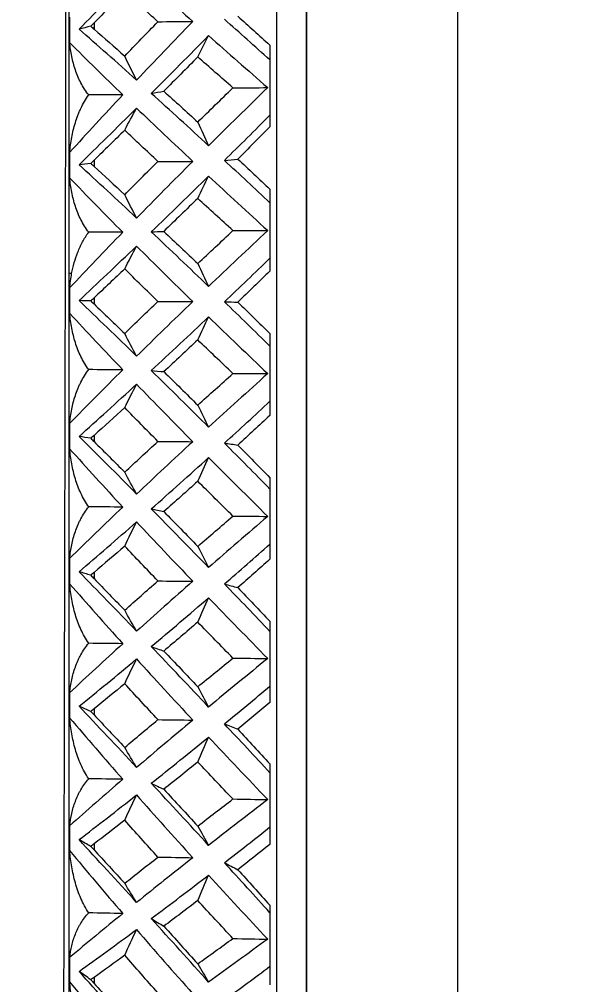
# Model space of a CAD drawing. Extents: x 541 to 1062, y 0 to 382.
# Drawn here: x 779.95 to 789.05, y 264.4 to 280.25 of the extents above; entities that cross this region are included whole.
import ezdxf

# ---------------------------------------------------------------- set-up
doc = ezdxf.new("R2010")
doc.units = 0
doc.header["$LTSCALE"] = 10
doc.header["$MEASUREMENT"] = 0
doc.header["$PDMODE"] = 3
doc.header["$PDSIZE"] = -10
doc.layers.get('0').update_dxf_attribs({"linetype": 'CONTINUOUS'})
doc.layers.get('DEFPOINTS').update_dxf_attribs({"linetype": 'CONTINUOUS'})
doc.layers.add('1', color=7, linetype='CONTINUOUS')
doc.styles.add('Daelim Dimension', font='')
doc.styles.get('Daelim Dimension').set_extended_font_data('NanumGothic')
doc.dimstyles.new('DEFAULT', dxfattribs={"dimscale": 2, "dimtxt": 2, "dimasz": 2, "dimexe": 0, "dimexo": 2, "dimgap": 1, "dimtad": 1, "dimdec": 1, "dimzin": 9, "dimdsep": 46, "dimtxsty": 'Daelim Dimension', "dimcen": 0.5, "dimclrd": 252, "dimclre": 252, "dimclrt": 3, "dimadec": 1, "dimazin": 0, "dimtfac": 1, "dimtdec": 1, "dimtix": 1, "dimtmove": 0, "dimatfit": 3, "dimfxl": 1, "dimtolj": 1, "dimtzin": 1, "dimlwd": 9, "dimlwe": 9, "dimarcsym": 0})

# ---------------------------------------------------------------- blocks, each defined once
blk = doc.blocks.new('*D9')
at = {"color": 5, "linetype": 'ByBlock', "lineweight": 9, "ltscale": 0.5, "transparency": 16777216}
for p, q in [((729.638, 97.539), (729.638, 341.221)), ((733.638, 341.221), (805.042, 341.221)), ((809.042, 265.765), (809.042, 341.221))]:
    blk.add_line(p, q, dxfattribs=at)
at = {"color": 5, "ltscale": 0.5, "transparency": 16777216}
for points in [[(733.638, 341.887), (733.638, 340.554), (729.638, 341.221)], [(805.042, 341.887), (805.042, 340.554), (809.042, 341.221)]]:
    blk.add_solid(points, dxfattribs=at)
at = {"layer": 'DEFPOINTS', "color": 0, "ltscale": 0.5, "transparency": 16777216}
for p in [(809.042, 341.221), (809.042, 261.765), (729.638, 93.539)]:
    blk.add_point(p, dxfattribs=at)
at = {"color": 7, "ltscale": 0.5, "transparency": 16777216, "insert": (769.34, 346.221), "char_height": 6, "attachment_point": 5, "style": 'Daelim Dimension'}
blk.add_mtext('\\A1;79.4', dxfattribs=at)

msp = doc.modelspace()

# ---------------------------------------------------------------- linework, layer by layer
at = {"layer": '1', "color": 7, "linetype": 'Continuous', "lineweight": 18}
for p, q in [((784.182, 321.427), (784.182, 230.722)), ((784.671, 321.427), (784.671, 243.767))]:
    msp.add_line(p, q, dxfattribs=at)
at = {"layer": '1', "color": 7, "linetype": 'Continuous', "lineweight": 13}
for p, q in [((781.183, 280.189), (781.183, 280.089)), ((781.183, 277.935), (781.183, 277.834)), ((780.815, 276.074), (780.771, 276.074)), ((781.183, 275.674), (781.183, 275.574)), ((781.183, 273.416), (781.183, 273.315)), ((781.183, 271.164), (781.183, 271.064)), ((781.183, 268.926), (781.183, 268.826)), ((781.183, 266.707), (781.183, 266.609)), ((781.183, 264.514), (781.183, 264.417))]:
    msp.add_line(p, q, dxfattribs=at)
msp.add_open_spline([(787.156, 241.147), (787.156, 241.819), (787.156, 242.524), (787.156, 244), (787.156, 244.772), (787.156, 246.385), (787.156, 247.225), (787.156, 248.976), (787.156, 249.886), (787.156, 251.776), (787.156, 252.755), (787.156, 254.781), (787.156, 255.828), (787.156, 257.987), (787.156, 259.098), (787.156, 261.381), (787.156, 262.552), (787.156, 264.948), (787.156, 266.173), (787.156, 268.668), (787.156, 269.938), (787.156, 272.513), (787.156, 273.819), (787.156, 276.454), (787.156, 277.783), (787.156, 280.454), (787.156, 281.795), (787.156, 284.475), (787.156, 285.814), (787.156, 288.476), (787.156, 289.799), (787.156, 292.414), (787.156, 293.707), (787.156, 296.248), (787.156, 297.496), (787.156, 299.937), (787.156, 301.128), (787.156, 303.443), (787.156, 304.567), (787.156, 306.736), (787.156, 307.781), (787.156, 309.786), (787.156, 310.746), (787.156, 312.574), (787.156, 313.442), (787.156, 315.083), (787.156, 315.856), (787.157, 317.307), (787.157, 317.983), (787.157, 319.241), (787.157, 319.822), (787.157, 320.89), (787.157, 321.377), (787.157, 322.261), (787.157, 322.657), (787.157, 323.365), (787.157, 323.676), (787.157, 324.218), (787.157, 324.449), (787.157, 324.836), (787.157, 324.992), (787.157, 325.238), (787.157, 325.327), (787.157, 325.443), (787.157, 325.47), (787.157, 325.47)], degree=3, knots=[0, 0, 0, 0, 0.03125, 0.03125, 0.0625, 0.0625, 0.09375, 0.09375, 0.125, 0.125, 0.15625, 0.15625, 0.1875, 0.1875, 0.21875, 0.21875, 0.25, 0.25, 0.28125, 0.28125, 0.3125, 0.3125, 0.34375, 0.34375, 0.375, 0.375, 0.40625, 0.40625, 0.4375, 0.4375, 0.46875, 0.46875, 0.5, 0.5, 0.53125, 0.53125, 0.5625, 0.5625, 0.59375, 0.59375, 0.625, 0.625, 0.65625, 0.65625, 0.6875, 0.6875, 0.71875, 0.71875, 0.75, 0.75, 0.78125, 0.78125, 0.8125, 0.8125, 0.84375, 0.84375, 0.875, 0.875, 0.90625, 0.90625, 0.9375, 0.9375, 0.96875, 0.96875, 1, 1, 1, 1], dxfattribs=at)
at = {"layer": '1', "color": 7, "linetype": 'Continuous', "lineweight": 18}
msp.add_rational_spline([(784.671, 243.621), (784.671, 277.589), (784.671, 321.97), (784.671, 321.97)], [1, 0.588455621576, 0.588455621576, 1], degree=3, dxfattribs=at)
for points, knots in [([(780.771, 318.44), (780.771, 318.44), (780.771, 318.167), (780.771, 317.085), (780.771, 316.276), (780.771, 314.154), (780.771, 312.84), (780.771, 309.759), (780.771, 307.992), (780.771, 304.07), (780.771, 301.917), (780.771, 297.306), (780.771, 294.849), (780.771, 289.725), (780.771, 287.059), (780.771, 281.62), (780.771, 278.847), (780.771, 276.074)], [0, 0, 0, 0, 0.125, 0.125, 0.25, 0.25, 0.375, 0.375, 0.5, 0.5, 0.625, 0.625, 0.75, 0.75, 0.875, 0.875, 1, 1, 1, 1]), ([(780.749, 295.973), (780.743, 293.212), (780.736, 290.254), (780.723, 284.227), (780.717, 281.137), (780.705, 274.803), (780.698, 271.679), (780.688, 267.065), (780.685, 265.536), (780.681, 263.269), (780.681, 262.52), (780.682, 261.407), (780.682, 261.038), (780.681, 260.306), (780.683, 259.939), (780.677, 259.583)], [0, 0, 0, 0, 0.25, 0.25, 0.5, 0.5, 0.75, 0.75, 0.875, 0.875, 0.9375, 0.9375, 0.96875, 0.96875, 1, 1, 1, 1]), ([(781.095, 279.007), (781.069, 279.038), (781.046, 279.071), (781.004, 279.138), (780.984, 279.171), (780.931, 279.275), (780.901, 279.346), (780.864, 279.455), (780.853, 279.492), (780.833, 279.566), (780.824, 279.603), (780.801, 279.716), (780.789, 279.791), (780.782, 279.867)], [0, 0, 0, 0, 0.125, 0.125, 0.25, 0.25, 0.5, 0.5, 0.625, 0.625, 0.75, 0.75, 1, 1, 1, 1]), ([(780.782, 278.062), (780.789, 278.145), (780.801, 278.228), (780.831, 278.391), (780.851, 278.472), (780.888, 278.591), (780.901, 278.631), (780.924, 278.69), (780.932, 278.709), (780.948, 278.748), (780.957, 278.767), (780.984, 278.825), (781.003, 278.862), (781.046, 278.936), (781.069, 278.972), (781.095, 279.007)], [0, 0, 0, 0, 0.25, 0.25, 0.5, 0.5, 0.625, 0.625, 0.6875, 0.6875, 0.75, 0.75, 0.875, 0.875, 1, 1, 1, 1]), ([(781.095, 276.752), (781.069, 276.785), (781.046, 276.819), (781.004, 276.888), (780.984, 276.923), (780.931, 277.031), (780.901, 277.105), (780.864, 277.218), (780.853, 277.257), (780.833, 277.333), (780.824, 277.372), (780.801, 277.489), (780.789, 277.567), (780.782, 277.646)], [0, 0, 0, 0, 0.125, 0.125, 0.25, 0.25, 0.5, 0.5, 0.625, 0.625, 0.75, 0.75, 1, 1, 1, 1]), ([(780.815, 276.075), (780.827, 276.135), (780.841, 276.194), (780.874, 276.312), (780.894, 276.369), (780.939, 276.483), (780.964, 276.539), (781.023, 276.648), (781.056, 276.701), (781.095, 276.752)], [0, 0, 0, 0, 0.25, 0.25, 0.5, 0.5, 0.75, 0.75, 1, 1, 1, 1]), ([(780.771, 276.074), (780.771, 273.302), (780.771, 270.529), (780.771, 265.09), (780.771, 262.424), (780.771, 257.3), (780.771, 254.843), (780.771, 250.232), (780.771, 248.078), (780.771, 244.157), (780.771, 242.39), (780.771, 239.309), (780.771, 237.995), (780.771, 235.873), (780.771, 235.064), (780.771, 233.983), (780.771, 233.71), (780.771, 233.709)], [0, 0, 0, 0, 0.12501, 0.12501, 0.25002, 0.25002, 0.37503, 0.37503, 0.50004, 0.50004, 0.625049, 0.625049, 0.750059, 0.750059, 0.875069, 0.875069, 1, 1, 1, 1]), ([(781.095, 274.496), (781.069, 274.53), (781.046, 274.565), (781.004, 274.637), (780.984, 274.673), (780.931, 274.784), (780.901, 274.861), (780.864, 274.978), (780.853, 275.018), (780.833, 275.097), (780.824, 275.137), (780.801, 275.258), (780.789, 275.339), (780.782, 275.421)], [0, 0, 0, 0, 0.125, 0.125, 0.25, 0.25, 0.5, 0.5, 0.625, 0.625, 0.75, 0.75, 1, 1, 1, 1]), ([(780.782, 273.612), (780.789, 273.69), (780.801, 273.768), (780.831, 273.921), (780.851, 273.996), (780.888, 274.108), (780.901, 274.145), (780.924, 274.2), (780.932, 274.218), (780.948, 274.254), (780.957, 274.272), (780.984, 274.326), (781.003, 274.361), (781.046, 274.43), (781.069, 274.463), (781.095, 274.496)], [0, 0, 0, 0, 0.25, 0.25, 0.5, 0.5, 0.625, 0.625, 0.6875, 0.6875, 0.75, 0.75, 0.875, 0.875, 1, 1, 1, 1]), ([(781.095, 272.244), (781.069, 272.279), (781.046, 272.315), (781.004, 272.389), (780.984, 272.427), (780.931, 272.541), (780.901, 272.62), (780.864, 272.741), (780.853, 272.782), (780.833, 272.864), (780.824, 272.905), (780.801, 273.029), (780.789, 273.113), (780.782, 273.197)], [0, 0, 0, 0, 0.125, 0.125, 0.25, 0.25, 0.5, 0.5, 0.625, 0.625, 0.75, 0.75, 1, 1, 1, 1]), ([(780.782, 271.395), (780.789, 271.47), (780.801, 271.544), (780.831, 271.691), (780.851, 271.764), (780.888, 271.871), (780.901, 271.907), (780.924, 271.959), (780.932, 271.977), (780.948, 272.012), (780.957, 272.029), (780.984, 272.081), (781.003, 272.114), (781.046, 272.18), (781.069, 272.212), (781.095, 272.244)], [0, 0, 0, 0, 0.25, 0.25, 0.5, 0.5, 0.625, 0.625, 0.6875, 0.6875, 0.75, 0.75, 0.875, 0.875, 1, 1, 1, 1]), ([(781.095, 270.002), (781.069, 270.038), (781.046, 270.076), (781.004, 270.152), (780.984, 270.19), (780.931, 270.308), (780.901, 270.389), (780.864, 270.513), (780.853, 270.555), (780.833, 270.639), (780.824, 270.682), (780.801, 270.809), (780.789, 270.895), (780.782, 270.981)], [0, 0, 0, 0, 0.125, 0.125, 0.25, 0.25, 0.5, 0.5, 0.625, 0.625, 0.75, 0.75, 1, 1, 1, 1]), ([(780.782, 269.19), (780.789, 269.262), (780.801, 269.333), (780.831, 269.474), (780.851, 269.543), (780.888, 269.646), (780.901, 269.68), (780.924, 269.73), (780.932, 269.747), (780.948, 269.781), (780.957, 269.797), (780.984, 269.846), (781.003, 269.879), (781.046, 269.942), (781.069, 269.972), (781.095, 270.002)], [0, 0, 0, 0, 0.25, 0.25, 0.5, 0.5, 0.625, 0.625, 0.6875, 0.6875, 0.75, 0.75, 0.875, 0.875, 1, 1, 1, 1]), ([(781.095, 267.777), (781.069, 267.814), (781.046, 267.853), (781.004, 267.93), (780.984, 267.97), (780.931, 268.091), (780.901, 268.173), (780.864, 268.301), (780.853, 268.344), (780.833, 268.43), (780.824, 268.473), (780.801, 268.603), (780.789, 268.691), (780.782, 268.779)], [0, 0, 0, 0, 0.125, 0.125, 0.25, 0.25, 0.5, 0.5, 0.625, 0.625, 0.75, 0.75, 1, 1, 1, 1]), ([(780.782, 267.004), (780.789, 267.072), (780.801, 267.14), (780.831, 267.274), (780.851, 267.341), (780.888, 267.438), (780.901, 267.471), (780.924, 267.519), (780.932, 267.535), (780.948, 267.567), (780.957, 267.582), (780.984, 267.629), (781.003, 267.66), (781.046, 267.72), (781.069, 267.749), (781.095, 267.777)], [0, 0, 0, 0, 0.25, 0.25, 0.5, 0.5, 0.625, 0.625, 0.6875, 0.6875, 0.75, 0.75, 0.875, 0.875, 1, 1, 1, 1]), ([(781.095, 265.575), (781.069, 265.613), (781.046, 265.652), (781.004, 265.731), (780.984, 265.772), (780.931, 265.895), (780.901, 265.98), (780.864, 266.109), (780.853, 266.153), (780.833, 266.241), (780.824, 266.285), (780.801, 266.418), (780.789, 266.507), (780.782, 266.597)], [0, 0, 0, 0, 0.125, 0.125, 0.25, 0.25, 0.5, 0.5, 0.625, 0.625, 0.75, 0.75, 1, 1, 1, 1]), ([(780.782, 264.842), (780.789, 264.907), (780.801, 264.972), (780.831, 265.099), (780.851, 265.162), (780.888, 265.254), (780.901, 265.285), (780.924, 265.331), (780.932, 265.346), (780.948, 265.376), (780.957, 265.391), (780.984, 265.435), (781.003, 265.464), (781.046, 265.521), (781.069, 265.548), (781.095, 265.575)], [0, 0, 0, 0, 0.25, 0.25, 0.5, 0.5, 0.625, 0.625, 0.6875, 0.6875, 0.75, 0.75, 0.875, 0.875, 1, 1, 1, 1]), ([(781.095, 263.402), (781.069, 263.44), (781.046, 263.48), (781.004, 263.561), (780.984, 263.602), (780.931, 263.727), (780.901, 263.813), (780.864, 263.945), (780.853, 263.99), (780.833, 264.079), (780.824, 264.124), (780.801, 264.259), (780.789, 264.35), (780.782, 264.441)], [0, 0, 0, 0, 0.125, 0.125, 0.25, 0.25, 0.5, 0.5, 0.625, 0.625, 0.75, 0.75, 1, 1, 1, 1])]:
    msp.add_open_spline(points, degree=3, knots=knots, dxfattribs=at)
for points in [[(780.937, 280.087), (781.236, 280.389), (781.551, 280.71), (781.881, 281.05)], [(781.881, 281.05), (782.18, 280.776), (782.488, 280.497), (782.805, 280.214)], [(781.686, 280.701), (781.518, 280.53), (781.351, 280.359), (781.183, 280.189)], [(782.232, 280.21), (782.046, 280.376), (781.864, 280.539), (781.686, 280.701)], [(783.542, 280.3), (783.718, 280.143), (783.895, 279.984), (784.071, 279.825)], [(780.782, 280.282), (780.782, 280.144), (780.782, 280.006), (780.782, 279.867)], [(781.183, 280.189), (781.165, 280.171), (781.147, 280.153), (781.129, 280.135)], [(781.686, 279.645), (781.865, 279.831), (782.047, 280.02), (782.232, 280.21)], [(782.805, 280.214), (782.488, 279.887), (782.18, 279.566), (781.882, 279.25)], [(782.232, 280.21), (782.423, 280.211), (782.614, 280.213), (782.805, 280.214)], [(784.071, 279.581), (783.823, 279.805), (783.574, 280.028), (783.325, 280.249)], [(781.129, 280.135), (781.065, 280.119), (781.001, 280.103), (780.937, 280.087)], [(781.882, 279.25), (781.551, 279.546), (781.236, 279.824), (780.937, 280.087)], [(781.129, 280.135), (781.147, 280.12), (781.165, 280.105), (781.183, 280.089)], [(781.183, 280.089), (781.351, 279.942), (781.519, 279.794), (781.686, 279.645)], [(782.123, 279.033), (782.437, 279.347), (782.751, 279.663), (783.064, 279.983)], [(782.886, 279.631), (782.946, 279.748), (783.005, 279.865), (783.064, 279.983)], [(783.064, 279.983), (783.383, 279.699), (783.707, 279.414), (784.036, 279.127)], [(780.782, 279.867), (781.064, 279.585), (781.355, 279.299), (781.655, 279.009)], [(784.071, 279.825), (784.071, 279.378), (784.071, 278.931), (784.071, 278.483)], [(781.882, 279.25), (781.817, 279.381), (781.751, 279.513), (781.686, 279.645)], [(782.886, 279.631), (782.701, 279.443), (782.515, 279.255), (782.329, 279.069)], [(783.465, 279.125), (783.27, 279.294), (783.077, 279.463), (782.886, 279.631)], [(782.123, 279.033), (782.192, 279.045), (782.26, 279.057), (782.329, 279.069)], [(783.064, 278.174), (782.751, 278.463), (782.437, 278.75), (782.123, 279.033)], [(782.329, 279.069), (782.515, 278.901), (782.701, 278.732), (782.886, 278.561)], [(782.886, 278.561), (783.077, 278.749), (783.27, 278.936), (783.465, 279.125)], [(784.036, 279.127), (783.707, 278.808), (783.383, 278.49), (783.064, 278.174)], [(783.465, 279.125), (783.655, 279.126), (783.846, 279.126), (784.036, 279.127)], [(781.655, 279.009), (781.355, 278.689), (781.064, 278.373), (780.782, 278.062)], [(781.655, 279.009), (781.468, 279.008), (781.281, 279.007), (781.095, 279.007)], [(780.937, 277.86), (781.236, 278.153), (781.551, 278.463), (781.881, 278.791)], [(781.686, 278.429), (781.751, 278.55), (781.816, 278.671), (781.881, 278.791)], [(781.881, 278.791), (782.18, 278.505), (782.488, 278.213), (782.805, 277.916)], [(782.886, 278.561), (782.946, 278.432), (783.005, 278.303), (783.064, 278.174)], [(783.325, 277.932), (783.574, 278.178), (783.823, 278.426), (784.071, 278.676)], [(781.686, 278.429), (781.518, 278.263), (781.351, 278.099), (781.183, 277.935)], [(782.232, 277.915), (782.046, 278.088), (781.864, 278.259), (781.686, 278.429)], [(784.071, 278.483), (783.895, 278.306), (783.718, 278.13), (783.542, 277.955)], [(780.782, 278.062), (780.782, 277.923), (780.782, 277.785), (780.782, 277.646)], [(781.183, 277.935), (781.165, 277.917), (781.147, 277.899), (781.129, 277.882)], [(783.325, 277.932), (783.398, 277.94), (783.47, 277.948), (783.542, 277.955)], [(784.071, 277.233), (783.823, 277.468), (783.574, 277.701), (783.325, 277.932)], [(783.542, 277.955), (783.718, 277.791), (783.895, 277.625), (784.071, 277.459)], [(781.129, 277.882), (781.065, 277.875), (781.001, 277.868), (780.937, 277.86)], [(781.882, 276.985), (781.551, 277.294), (781.236, 277.586), (780.937, 277.86)], [(781.129, 277.882), (781.147, 277.867), (781.165, 277.85), (781.183, 277.834)], [(781.183, 277.834), (781.351, 277.679), (781.519, 277.524), (781.686, 277.369)], [(781.686, 277.369), (781.865, 277.549), (782.047, 277.731), (782.232, 277.915)], [(782.805, 277.916), (782.488, 277.6), (782.18, 277.29), (781.882, 276.985)], [(782.232, 277.915), (782.423, 277.916), (782.614, 277.916), (782.805, 277.916)], [(780.782, 277.646), (781.064, 277.352), (781.355, 277.054), (781.655, 276.752)], [(782.123, 276.758), (782.437, 277.061), (782.751, 277.366), (783.064, 277.675)], [(782.886, 277.309), (782.946, 277.431), (783.005, 277.553), (783.064, 277.675)], [(783.064, 277.675), (783.383, 277.378), (783.707, 277.08), (784.036, 276.78)], [(784.071, 277.459), (784.071, 277.011), (784.071, 276.562), (784.071, 276.114)], [(781.882, 276.985), (781.817, 277.113), (781.751, 277.241), (781.686, 277.369)], [(782.886, 277.309), (782.701, 277.128), (782.515, 276.947), (782.329, 276.767)], [(783.465, 276.78), (783.27, 276.957), (783.077, 277.133), (782.886, 277.309)], [(781.655, 276.752), (781.355, 276.443), (781.064, 276.138), (780.782, 275.837)], [(781.655, 276.752), (781.468, 276.752), (781.281, 276.752), (781.095, 276.752)], [(782.123, 276.758), (782.192, 276.761), (782.26, 276.764), (782.329, 276.767)], [(783.064, 275.862), (782.751, 276.164), (782.437, 276.462), (782.123, 276.758)], [(782.329, 276.767), (782.515, 276.592), (782.701, 276.415), (782.886, 276.237)], [(782.886, 276.237), (783.077, 276.417), (783.27, 276.598), (783.465, 276.78)], [(784.036, 276.78), (783.707, 276.472), (783.383, 276.166), (783.064, 275.862)], [(783.465, 276.78), (783.655, 276.78), (783.846, 276.78), (784.036, 276.78)], [(780.937, 275.629), (781.236, 275.91), (781.551, 276.209), (781.881, 276.525)], [(781.686, 276.15), (781.751, 276.275), (781.816, 276.4), (781.881, 276.525)], [(781.881, 276.525), (782.18, 276.227), (782.488, 275.923), (782.805, 275.614)], [(782.886, 276.237), (782.946, 276.112), (783.005, 275.987), (783.064, 275.862)], [(783.325, 275.61), (783.574, 275.847), (783.823, 276.086), (784.071, 276.326)], [(780.782, 275.837), (780.789, 275.917), (780.8, 275.996), (780.815, 276.075)], [(781.686, 276.15), (781.518, 275.991), (781.351, 275.832), (781.183, 275.674)], [(782.232, 275.615), (782.046, 275.796), (781.864, 275.974), (781.686, 276.15)], [(784.071, 276.114), (783.895, 275.944), (783.718, 275.774), (783.542, 275.605)], [(780.782, 275.837), (780.782, 275.698), (780.782, 275.559), (780.782, 275.421)], [(781.129, 275.624), (781.065, 275.626), (781.001, 275.627), (780.937, 275.629)], [(781.882, 274.717), (781.551, 275.039), (781.236, 275.343), (780.937, 275.629)], [(781.183, 275.674), (781.165, 275.657), (781.147, 275.64), (781.129, 275.624)], [(781.129, 275.624), (781.147, 275.608), (781.165, 275.591), (781.183, 275.574)], [(781.183, 275.574), (781.351, 275.413), (781.519, 275.251), (781.686, 275.089)], [(781.686, 275.089), (781.865, 275.263), (782.047, 275.438), (782.232, 275.615)], [(782.805, 275.614), (782.488, 275.31), (782.18, 275.011), (781.882, 274.717)], [(782.232, 275.615), (782.423, 275.615), (782.614, 275.615), (782.805, 275.614)], [(784.071, 274.882), (783.823, 275.126), (783.574, 275.369), (783.325, 275.61)], [(783.325, 275.61), (783.398, 275.609), (783.47, 275.607), (783.542, 275.605)], [(783.542, 275.605), (783.718, 275.434), (783.895, 275.262), (784.071, 275.089)], [(780.782, 275.421), (781.064, 275.116), (781.355, 274.807), (781.655, 274.493)], [(782.123, 274.482), (782.437, 274.772), (782.751, 275.066), (783.064, 275.362)], [(782.886, 274.984), (782.946, 275.11), (783.005, 275.236), (783.064, 275.362)], [(783.064, 275.362), (783.383, 275.054), (783.707, 274.743), (784.036, 274.431)], [(781.882, 274.717), (781.817, 274.841), (781.751, 274.965), (781.686, 275.089)], [(784.071, 275.089), (784.071, 274.64), (784.071, 274.192), (784.071, 273.744)], [(782.886, 274.984), (782.701, 274.809), (782.515, 274.636), (782.329, 274.463)], [(783.465, 274.433), (783.27, 274.617), (783.077, 274.801), (782.886, 274.984)], [(781.655, 274.493), (781.355, 274.196), (781.064, 273.902), (780.782, 273.612)], [(781.655, 274.493), (781.468, 274.494), (781.281, 274.495), (781.095, 274.496)], [(782.123, 274.482), (782.192, 274.475), (782.26, 274.469), (782.329, 274.463)], [(783.064, 273.551), (782.751, 273.864), (782.437, 274.174), (782.123, 274.482)], [(782.329, 274.463), (782.515, 274.281), (782.701, 274.097), (782.886, 273.913)], [(782.886, 273.913), (783.077, 274.085), (783.27, 274.259), (783.465, 274.433)], [(783.465, 274.433), (783.655, 274.432), (783.846, 274.431), (784.036, 274.431)], [(784.036, 274.431), (783.707, 274.135), (783.383, 273.842), (783.064, 273.551)], [(780.937, 273.399), (781.236, 273.668), (781.551, 273.954), (781.881, 274.258)], [(781.686, 273.872), (781.751, 274), (781.816, 274.129), (781.881, 274.258)], [(781.881, 274.258), (782.18, 273.948), (782.488, 273.634), (782.805, 273.313)], [(783.325, 273.289), (783.574, 273.516), (783.823, 273.745), (784.071, 273.976)], [(781.686, 273.872), (781.518, 273.719), (781.351, 273.567), (781.183, 273.416)], [(782.232, 273.317), (782.046, 273.504), (781.864, 273.689), (781.686, 273.872)], [(782.886, 273.913), (782.946, 273.792), (783.005, 273.671), (783.064, 273.551)], [(784.071, 273.744), (783.895, 273.581), (783.718, 273.419), (783.542, 273.257)], [(780.782, 273.612), (780.782, 273.474), (780.782, 273.335), (780.782, 273.197)], [(781.129, 273.368), (781.065, 273.378), (781.001, 273.389), (780.937, 273.399)], [(781.882, 272.453), (781.551, 272.787), (781.236, 273.102), (780.937, 273.399)], [(781.183, 273.416), (781.165, 273.399), (781.147, 273.383), (781.129, 273.368)], [(781.129, 273.368), (781.147, 273.351), (781.165, 273.333), (781.183, 273.315)], [(780.782, 273.197), (781.064, 272.882), (781.355, 272.563), (781.655, 272.239)], [(781.183, 273.315), (781.351, 273.148), (781.519, 272.981), (781.686, 272.812)], [(781.686, 272.812), (781.865, 272.979), (782.047, 273.147), (782.232, 273.317)], [(782.805, 273.313), (782.488, 273.022), (782.18, 272.735), (781.882, 272.453)], [(782.232, 273.317), (782.423, 273.316), (782.614, 273.314), (782.805, 273.313)], [(784.071, 272.535), (783.823, 272.788), (783.574, 273.039), (783.325, 273.289)], [(783.325, 273.289), (783.398, 273.279), (783.47, 273.268), (783.542, 273.257)], [(783.542, 273.257), (783.718, 273.079), (783.895, 272.901), (784.071, 272.721)], [(782.123, 272.209), (782.437, 272.487), (782.751, 272.768), (783.064, 273.052)], [(782.886, 272.662), (782.946, 272.792), (783.005, 272.922), (783.064, 273.052)], [(783.064, 273.052), (783.383, 272.732), (783.707, 272.41), (784.036, 272.086)], [(781.882, 272.453), (781.817, 272.573), (781.751, 272.693), (781.686, 272.812)], [(784.071, 272.721), (784.071, 272.274), (784.071, 271.827), (784.071, 271.381)], [(782.886, 272.662), (782.701, 272.495), (782.515, 272.329), (782.329, 272.164)], [(783.465, 272.091), (783.27, 272.282), (783.077, 272.472), (782.886, 272.662)], [(781.655, 272.239), (781.355, 271.954), (781.064, 271.672), (780.782, 271.395)], [(781.655, 272.239), (781.468, 272.24), (781.281, 272.242), (781.095, 272.244)], [(782.123, 272.209), (782.192, 272.194), (782.26, 272.179), (782.329, 272.164)], [(783.064, 271.246), (782.751, 271.57), (782.437, 271.891), (782.123, 272.209)], [(782.329, 272.164), (782.515, 271.975), (782.701, 271.785), (782.886, 271.594)], [(782.886, 271.594), (783.077, 271.759), (783.27, 271.924), (783.465, 272.091)], [(784.036, 272.086), (783.707, 271.804), (783.383, 271.524), (783.064, 271.246)], [(783.465, 272.091), (783.655, 272.089), (783.846, 272.087), (784.036, 272.086)], [(780.937, 271.176), (781.236, 271.433), (781.551, 271.706), (781.881, 271.996)], [(781.686, 271.599), (781.751, 271.731), (781.816, 271.864), (781.881, 271.996)], [(781.881, 271.996), (782.18, 271.676), (782.488, 271.351), (782.805, 271.02)], [(781.686, 271.599), (781.518, 271.453), (781.351, 271.308), (781.183, 271.164)], [(782.232, 271.026), (782.046, 271.219), (781.864, 271.41), (781.686, 271.599)], [(782.886, 271.594), (782.946, 271.478), (783.005, 271.362), (783.064, 271.246)], [(783.325, 270.976), (783.574, 271.193), (783.823, 271.411), (784.071, 271.632)], [(780.782, 271.395), (780.782, 271.257), (780.782, 271.119), (780.782, 270.981)], [(784.071, 271.381), (783.895, 271.225), (783.718, 271.07), (783.542, 270.916)], [(781.129, 271.119), (781.065, 271.138), (781.001, 271.157), (780.937, 271.176)], [(781.882, 270.2), (781.551, 270.544), (781.236, 270.869), (780.937, 271.176)], [(781.183, 271.164), (781.165, 271.148), (781.147, 271.133), (781.129, 271.119)], [(781.129, 271.119), (781.147, 271.101), (781.165, 271.082), (781.183, 271.064)], [(780.782, 270.981), (781.064, 270.657), (781.355, 270.328), (781.655, 269.995)], [(781.183, 271.064), (781.351, 270.891), (781.519, 270.718), (781.686, 270.545)], [(781.686, 270.545), (781.865, 270.703), (782.047, 270.864), (782.232, 271.026)], [(782.805, 271.02), (782.488, 270.742), (782.18, 270.468), (781.882, 270.2)], [(782.232, 271.026), (782.423, 271.024), (782.614, 271.022), (782.805, 271.02)], [(784.071, 270.197), (783.823, 270.458), (783.574, 270.718), (783.325, 270.976)], [(783.325, 270.976), (783.398, 270.956), (783.47, 270.936), (783.542, 270.916)], [(783.542, 270.916), (783.718, 270.733), (783.895, 270.548), (784.071, 270.363)], [(782.123, 269.948), (782.437, 270.212), (782.751, 270.479), (783.064, 270.75)], [(782.886, 270.349), (782.946, 270.483), (783.005, 270.616), (783.064, 270.75)], [(783.064, 270.75), (783.383, 270.419), (783.707, 270.086), (784.036, 269.752)], [(781.882, 270.2), (781.817, 270.315), (781.751, 270.43), (781.686, 270.545)], [(782.886, 270.349), (782.701, 270.19), (782.515, 270.032), (782.329, 269.875)], [(783.465, 269.759), (783.27, 269.956), (783.077, 270.153), (782.886, 270.349)], [(784.071, 270.363), (784.071, 269.918), (784.071, 269.474), (784.071, 269.031)], [(781.655, 269.995), (781.355, 269.723), (781.064, 269.454), (780.782, 269.19)], [(781.655, 269.995), (781.468, 269.997), (781.281, 270), (781.095, 270.002)], [(782.123, 269.948), (782.192, 269.924), (782.26, 269.899), (782.329, 269.875)], [(783.064, 268.955), (782.751, 269.288), (782.437, 269.619), (782.123, 269.948)], [(782.329, 269.875), (782.515, 269.68), (782.701, 269.484), (782.886, 269.288)], [(780.937, 268.967), (781.236, 269.21), (781.551, 269.469), (781.881, 269.745)], [(781.686, 269.338), (781.751, 269.474), (781.816, 269.609), (781.881, 269.745)], [(781.881, 269.745), (782.18, 269.416), (782.488, 269.081), (782.805, 268.74)], [(782.886, 269.288), (783.077, 269.444), (783.27, 269.601), (783.465, 269.759)], [(784.036, 269.752), (783.707, 269.485), (783.383, 269.219), (783.064, 268.955)], [(783.465, 269.759), (783.655, 269.757), (783.846, 269.754), (784.036, 269.752)], [(781.686, 269.338), (781.518, 269.2), (781.351, 269.062), (781.183, 268.926)], [(782.232, 268.748), (782.046, 268.947), (781.864, 269.144), (781.686, 269.338)], [(782.886, 269.288), (782.946, 269.177), (783.005, 269.066), (783.064, 268.955)], [(783.325, 268.677), (783.574, 268.882), (783.823, 269.09), (784.071, 269.299)], [(780.782, 269.19), (780.782, 269.053), (780.782, 268.916), (780.782, 268.779)], [(781.129, 268.883), (781.065, 268.911), (781.001, 268.939), (780.937, 268.967)], [(781.882, 267.962), (781.551, 268.316), (781.236, 268.651), (780.937, 268.967)], [(781.183, 268.926), (781.165, 268.911), (781.147, 268.897), (781.129, 268.883)], [(784.071, 269.031), (783.895, 268.883), (783.718, 268.736), (783.542, 268.59)], [(780.782, 268.779), (781.064, 268.447), (781.355, 268.11), (781.655, 267.768)], [(781.129, 268.883), (781.147, 268.865), (781.165, 268.846), (781.183, 268.826)], [(781.183, 268.826), (781.351, 268.649), (781.519, 268.471), (781.686, 268.292)], [(781.686, 268.292), (781.865, 268.443), (782.047, 268.595), (782.232, 268.748)], [(782.805, 268.74), (782.488, 268.476), (782.18, 268.217), (781.882, 267.962)], [(782.232, 268.748), (782.423, 268.746), (782.614, 268.743), (782.805, 268.74)], [(783.325, 268.677), (783.398, 268.648), (783.47, 268.619), (783.542, 268.59)], [(784.071, 267.875), (783.823, 268.144), (783.574, 268.411), (783.325, 268.677)], [(783.542, 268.59), (783.718, 268.401), (783.895, 268.211), (784.071, 268.02)], [(782.123, 267.703), (782.437, 267.952), (782.751, 268.206), (783.064, 268.462)], [(782.886, 268.052), (782.946, 268.189), (783.005, 268.326), (783.064, 268.462)], [(783.064, 268.462), (783.383, 268.122), (783.707, 267.78), (784.036, 267.435)], [(781.882, 267.962), (781.817, 268.072), (781.751, 268.182), (781.686, 268.292)], [(782.886, 268.052), (782.701, 267.901), (782.515, 267.752), (782.329, 267.604)], [(783.465, 267.445), (783.27, 267.648), (783.077, 267.85), (782.886, 268.052)], [(784.071, 268.02), (784.071, 267.579), (784.071, 267.139), (784.071, 266.7)], [(781.655, 267.768), (781.468, 267.771), (781.281, 267.774), (781.095, 267.777)], [(781.655, 267.768), (781.355, 267.509), (781.064, 267.255), (780.782, 267.004)], [(782.123, 267.703), (782.192, 267.67), (782.26, 267.637), (782.329, 267.604)], [(783.064, 266.683), (782.751, 267.026), (782.437, 267.365), (782.123, 267.703)], [(780.937, 266.777), (781.236, 267.007), (781.551, 267.251), (781.881, 267.511)], [(781.686, 267.096), (781.751, 267.235), (781.816, 267.373), (781.881, 267.511)], [(781.881, 267.511), (782.18, 267.173), (782.488, 266.83), (782.805, 266.48)], [(782.329, 267.604), (782.515, 267.403), (782.701, 267.202), (782.886, 267)], [(782.886, 267), (783.077, 267.148), (783.27, 267.296), (783.465, 267.445)], [(784.036, 267.435), (783.707, 267.183), (783.383, 266.932), (783.064, 266.683)], [(783.465, 267.445), (783.655, 267.442), (783.846, 267.438), (784.036, 267.435)], [(780.782, 267.004), (780.782, 266.868), (780.782, 266.733), (780.782, 266.597)], [(781.686, 267.096), (781.518, 266.966), (781.351, 266.836), (781.183, 266.707)], [(782.232, 266.491), (782.046, 266.695), (781.864, 266.897), (781.686, 267.096)], [(782.886, 267), (782.946, 266.895), (783.005, 266.789), (783.064, 266.683)], [(783.325, 266.398), (783.574, 266.592), (783.823, 266.787), (784.071, 266.985)], [(781.129, 266.667), (781.065, 266.704), (781.001, 266.74), (780.937, 266.777)], [(781.882, 265.746), (781.551, 266.109), (781.236, 266.453), (780.937, 266.777)], [(781.183, 266.707), (781.165, 266.693), (781.147, 266.68), (781.129, 266.667)], [(781.129, 266.667), (781.147, 266.648), (781.165, 266.629), (781.183, 266.609)], [(784.071, 266.7), (783.895, 266.56), (783.718, 266.421), (783.542, 266.284)], [(780.782, 266.597), (781.064, 266.257), (781.355, 265.913), (781.655, 265.563)], [(781.183, 266.609), (781.351, 266.427), (781.519, 266.244), (781.686, 266.061)], [(781.686, 266.061), (781.865, 266.203), (782.047, 266.346), (782.232, 266.491)], [(782.805, 266.48), (782.488, 266.231), (782.18, 265.987), (781.882, 265.746)], [(782.232, 266.491), (782.423, 266.488), (782.614, 266.484), (782.805, 266.48)], [(783.325, 266.398), (783.398, 266.36), (783.47, 266.322), (783.542, 266.284)], [(784.071, 265.576), (783.823, 265.851), (783.574, 266.125), (783.325, 266.398)], [(782.123, 265.481), (782.437, 265.716), (782.751, 265.954), (783.064, 266.196)], [(782.886, 265.777), (782.946, 265.917), (783.005, 266.056), (783.064, 266.196)], [(783.064, 266.196), (783.383, 265.846), (783.707, 265.495), (784.036, 265.142)], [(783.542, 266.284), (783.718, 266.09), (783.895, 265.895), (784.071, 265.7)], [(781.882, 265.746), (781.817, 265.851), (781.751, 265.956), (781.686, 266.061)], [(782.886, 265.777), (782.701, 265.635), (782.515, 265.495), (782.329, 265.355)], [(783.465, 265.154), (783.27, 265.362), (783.077, 265.57), (782.886, 265.777)], [(781.655, 265.563), (781.355, 265.32), (781.064, 265.079), (780.782, 264.842)], [(781.655, 265.563), (781.468, 265.567), (781.281, 265.571), (781.095, 265.575)], [(784.071, 265.7), (784.071, 265.263), (784.071, 264.828), (784.071, 264.395)], [(782.123, 265.481), (782.192, 265.439), (782.26, 265.397), (782.329, 265.355)], [(783.064, 264.437), (782.751, 264.787), (782.437, 265.135), (782.123, 265.481)], [(780.937, 264.613), (781.236, 264.828), (781.551, 265.057), (781.881, 265.301)], [(781.686, 264.879), (781.751, 265.02), (781.816, 265.16), (781.881, 265.301)], [(781.881, 265.301), (782.18, 264.956), (782.488, 264.604), (782.805, 264.247)], [(782.329, 265.355), (782.515, 265.15), (782.701, 264.944), (782.886, 264.737)], [(782.886, 264.737), (783.077, 264.876), (783.27, 265.015), (783.465, 265.154)], [(784.036, 265.142), (783.707, 264.906), (783.383, 264.671), (783.064, 264.437)], [(783.465, 265.154), (783.655, 265.15), (783.846, 265.146), (784.036, 265.142)], [(780.782, 264.842), (780.782, 264.708), (780.782, 264.575), (780.782, 264.441)], [(781.686, 264.879), (781.518, 264.757), (781.351, 264.635), (781.183, 264.514)], [(782.232, 264.26), (782.046, 264.469), (781.864, 264.675), (781.686, 264.879)], [(781.129, 264.477), (781.065, 264.522), (781.001, 264.568), (780.937, 264.613)], [(781.882, 263.559), (781.551, 263.93), (781.236, 264.281), (780.937, 264.613)], [(782.886, 264.737), (782.946, 264.637), (783.005, 264.537), (783.064, 264.437)], [(783.325, 264.145), (783.574, 264.327), (783.823, 264.511), (784.071, 264.697)], [(781.183, 264.514), (781.165, 264.501), (781.147, 264.489), (781.129, 264.477)], [(781.129, 264.477), (781.147, 264.457), (781.165, 264.437), (781.183, 264.417)], [(780.782, 264.441), (781.064, 264.095), (781.355, 263.744), (781.655, 263.388)], [(781.183, 264.417), (781.351, 264.231), (781.519, 264.044), (781.686, 263.857)]]:
    msp.add_open_spline(points, degree=3, dxfattribs=at)

# ---------------------------------------------------------------- dimensions: what is measured, and where the dimension line sits
at = {"ltscale": 0.5}
dim = msp.add_linear_dim(base=(809.042, 341.221), p1=(729.638, 93.539), p2=(809.042, 261.765), dimstyle='DEFAULT', override={"dimtxt": 3, "dimclrd": 5, "dimclre": 5, "dimclrt": 7, "dimfxl": 1.25, "dimarcsym": 1}, dxfattribs=at)
dim.commit()
dim.dimension.update_dxf_attribs({"geometry": '*D9', "text_midpoint": (769.34, 346.221)})

doc.saveas('drawing.dxf')
